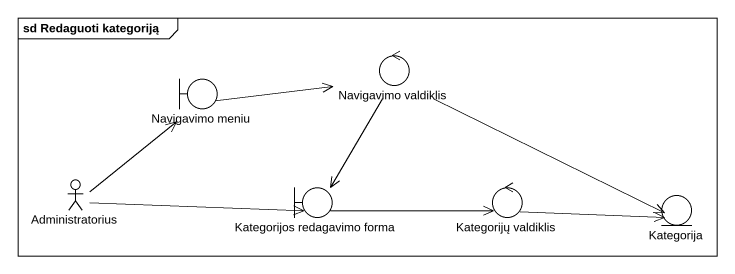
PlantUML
@startuml
mainframe sd Redaguoti kategoriją
boundary "Navigavimo meniu" as Navigavimo_meniu
control "Navigavimo valdiklis" as Navigavimo_valdiklis
actor Administratorius
boundary "Kategorijos redagavimo forma" as Kategorijos_redagavimo_forma
control "Kategorijų valdiklis" as Kategorijų_valdiklis
entity Kategorija
Navigavimo_meniu -right-> Navigavimo_valdiklis
Navigavimo_valdiklis --> Kategorijos_redagavimo_forma
Navigavimo_valdiklis -right-> Kategorija
Administratorius -up-> Navigavimo_meniu
Administratorius -right-> Kategorijos_redagavimo_forma
Kategorijos_redagavimo_forma -right-> Kategorijų_valdiklis
Kategorijų_valdiklis -right-> Kategorija
@enduml
